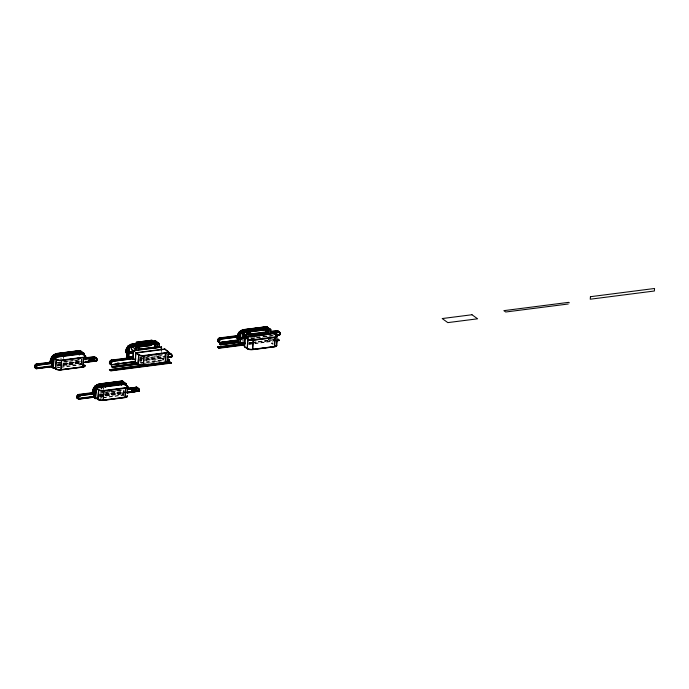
<?xml version="1.0" encoding="UTF-8"?>
<svg xmlns="http://www.w3.org/2000/svg" width="689" height="689" viewBox="0 0 689 689"><rect width="100%" height="100%" fill="white"/><g stroke="black" fill="none" stroke-linecap="round" stroke-linejoin="round"><path stroke-width="0.52" stroke-dasharray="3.44 2.58" d="M63.371 358.986L63.517 356.98M81.466 364.765L80.019 363.336L81.664 363.129M81.612 359.494L81.448 363.258M81.517 363.034L81.776 359.313L77.521 359.865M81.931 359.279L81.638 363.491L79.993 363.706M123.719 395.21L122.272 393.781L123.917 393.574M123.874 389.94L123.701 393.703M123.77 393.479L124.029 389.759M122.254 394.151L123.891 393.936L124.123 390.689M161.192 354.094L161.407 351.132M163.844 360.183L162.397 358.762L164.387 358.504L164.654 354.654M162.371 359.124L164.016 358.909L164.309 354.697M252.829 342.795L269.847 340.616L268.228 339.152M252.854 342.519L270.131 340.306L270.355 337.179M273.059 344.466L271.612 343.036L273.257 342.829M273.387 340.9L273.524 338.979M273.731 340.857L273.869 338.936M101.998 388.579L101.3 388.984M57.308 362.448L60.503 362.044M65.817 361.363L70.071 360.812M74.326 360.269L76.453 359.994M57.273 362.612L81.431 359.52M250.245 337.929L252.372 337.653M256.627 337.11L259.813 336.697M264.068 336.154L266.195 335.879M58.169 362.647L82.327 359.546M251.029 338.23L273.3 335.414M251.011 338.488L273.24 335.638M252.243 338.48L255.421 338.075M256.48 337.937L262.828 337.128M263.887 336.99L269.184 336.31M270.243 336.172L273.421 335.767M57.187 363.913L81.543 360.786M57.945 364.171L82.146 361.07M241.779 340.9L243.889 340.633M57.187 364.67L82.12 361.424M58.048 364.67L60.167 364.395M61.226 364.266L81.345 361.682M58.229 364.8L81.517 361.811M57.669 365.153L82.232 362.026M57.643 365.523L82.215 362.388M57.316 365.67L81.715 362.578M57.299 365.928L81.655 362.81M57.48 366.057L81.827 362.939M60.219 366.04L81.491 363.318M249.28 342.717L251.399 342.442M252.458 342.312L273.628 339.591M56.567 367.625L59.754 367.22M60.821 367.082L82.094 364.352M248.6 343.062L251.786 342.657M249.254 343.088L251.373 342.821M252.432 342.683L273.602 339.97M57.609 367.771L59.736 367.495M60.804 367.358L82.077 364.636M248.574 343.346L251.769 342.933M139.557 357.78L141.65 357.513M146.903 356.842L149.005 356.575M160.563 355.093L162.664 354.818M139.402 357.953L142.554 357.548M146.757 357.005L149.909 356.601M154.112 356.067L157.256 355.662M158.306 355.524L163.56 354.852M248.695 344.095L253.991 343.415M255.051 343.277L274.11 340.84M248.669 344.466L273.025 341.348M140.013 358.495L144.156 357.961M145.19 357.832L161.054 356.075L145.525 358.065M139.307 358.866L144.483 358.202M117.251 362.647L119.369 362.38M139.488 359.804L141.598 359.529M145.835 358.986L164.895 356.54L143.57 359.425M139.333 359.968L142.511 359.563M139.514 360.097L141.624 359.822M145.861 359.279L164.921 356.842M271.587 343.406L273.232 343.191M139.66 360.829L141.822 360.588M146.016 360.011L164.06 357.737M139.643 361.088L141.762 360.821M145.999 360.278L163.999 357.97M139.824 361.217L141.943 360.95M142.993 360.812L164.171 358.099M140.005 362.681L163.147 359.718M139.988 363.043L163.129 360.08M141.159 363.508L163.241 360.683M144.285 363.465L146.387 363.198M151.649 362.517L154.801 362.113M155.852 361.983L161.114 361.303M104.883 392.213L108.078 391.808M109.138 391.671L114.46 390.99M115.519 390.852L120.842 390.172M99.405 393.074L122.633 390.095M100.422 393.092L123.538 390.129M99.449 394.358L123.796 391.231M99.423 394.728L124.399 391.516M99.397 395.081L124.373 391.869M100.301 395.116L102.42 394.84M103.479 394.711L123.598 392.127M99.423 395.374L123.779 392.256M99.922 395.598L124.494 392.472M99.896 395.968L124.468 392.833M99.578 396.115L123.968 393.023M99.56 396.373L123.908 393.255M99.733 396.502L124.089 393.376M100.353 396.761L123.753 393.763M99.888 397.932L102.015 397.665M103.074 397.527L124.347 394.797M99.862 398.216L101.989 397.941M103.057 397.803L124.33 395.081M268.486 339.117L270.131 340.306M268.21 339.436L269.847 340.616M271.612 343.036L273.085 344.095M162.397 358.762L163.87 359.822M80.019 363.336L81.491 364.395M122.272 393.781L123.744 394.84M101.843 388.432A1.447 1.189 -57 0 1 100.956 388.889M103.677 388.32A3.307 2.696 -54.2 0 1 103.066 389.319M103.824 388.424A3.307 2.696 -54.2 0 1 103.316 389.285M102.058 388.45A1.447 1.197 -51.8 0 1 101.094 388.975M61.183 358.349A3.316 2.704 -54.2 0 1 60.46 359.253M61.149 358.728A3.316 2.704 -54.2 0 1 60.839 359.107"/><path stroke-width="1.03" d="M52.717 366.927L53.664 357.255L82.335 353.578L85.04 355.524A3.824 1.344 4 0 1 83.472 357.255L61.605 360.054A3.824 1.344 4 0 1 56.438 359.193L53.725 357.238L53.036 367.159M85.074 359.865L85.358 355.843L82.646 353.81M85.358 355.825L85.35 355.774A4.22 1.481 4 0 1 83.636 357.755L82.99 366.961M94.979 397.372L95.952 387.692M97.683 399.319L98.656 389.638M127.568 386.865L127.611 386.288L124.907 384.273M165.024 349.245L135.733 353.069L135.096 362.276L138.144 364.162A3.824 1.344 4 0 0 143.312 365.032L143.949 355.843L165.825 353.035A3.824 1.344 4 0 0 167.393 351.304L164.705 348.996L136.069 352.665L138.808 354.611A3.824 1.344 4 0 0 143.975 355.481L165.851 352.673A3.824 1.344 4 0 0 167.418 350.942M247.015 348.574L247.988 338.893A3.824 1.344 4 0 0 253.19 339.755L275.066 336.955A3.824 1.344 4 0 0 276.625 335.224L273.921 333.269L240.108 337.558M276.625 340.142L276.944 335.543L274.239 333.528M51.89 361.019L51.77 362.569L50.125 361.424A7.665 6.235 -54.2 0 1 57.368 353.397L79.967 350.503L83.257 352.871A1.094 0.896 -54.2 0 1 84.153 353.767L83.24 353.147L54.664 356.842L54.104 357.617L53.354 368.314L51.468 366.884L52.321 356.334M92.584 392.67L92.378 391.869A7.665 6.235 -54.2 0 1 99.621 383.842L122.229 380.948L125.51 383.317A1.094 0.896 -54.2 0 1 126.406 384.212L125.553 383.592L96.916 387.287L96.365 388.002L95.607 398.759L93.721 397.329L94.453 386.917A1.094 0.896 -54.2 0 1 95.487 385.771L123.874 382.128M157.574 342.967L156.989 342.304L128.223 346.076L127.069 357.195L128.705 358.383M79.812 350.684L57.204 353.578A7.364 5.994 -54.2 0 0 50.245 361.286L50.331 362.225M92.343 392.446L94.092 393.755L93.85 397.2M125.665 352.57L125.458 351.769A7.665 6.235 -54.2 0 1 132.701 343.742L155.301 340.848L158.591 343.217A1.094 0.896 -54.2 0 1 159.486 344.112L159.262 347.239M133.425 356.661L126.836 357.384L127.534 346.817A1.094 0.896 -54.2 0 1 128.567 345.671L156.946 342.028M237.042 338.342L236.956 337.403A7.364 5.994 -54.2 0 1 243.923 329.695L266.522 326.793M244.81 342.433L238.213 343.156L239.031 332.451M124.907 384.341L95.616 388.096L98.32 390.043A4.22 1.481 4 0 0 104.013 390.999L125.889 388.2A4.22 1.481 4 0 0 127.611 386.288L127.611 386.202M274.239 333.597L244.948 337.352L244.311 346.558L247.36 348.445A3.824 1.344 4 0 0 252.527 349.314L274.403 346.507A3.824 1.344 4 0 0 276.229 345.017M276.797 345.516L277.124 340.848M34.829 367.409L34.967 365.471A2.437 1.981 -54.2 0 1 35.931 364.412L51.632 362.397M34.958 366.763L36.465 368.236L52.347 366.203M36.465 368.236L34.51 366.47A2.437 1.981 -54.2 0 1 36.818 363.921L51.52 362.035M81.009 351.734L79.95 350.779L57.351 353.681A7.364 5.994 -54.2 0 0 50.392 361.389L51.994 363.129M82.249 352.553L81.595 351.967L52.95 355.688L51.735 366.849L53.113 368.072L53.837 357.651A1.094 0.896 -54.2 0 1 54.879 356.506L83.24 353.147M84.368 365.075A3.824 1.344 4 0 1 82.809 366.806L60.933 369.614A3.824 1.344 4 0 1 55.766 368.744L56.412 359.555L52.2 356.471A1.094 0.896 -54.2 0 1 53.234 355.326L81.612 351.683M60.933 369.614L61.579 360.425L83.447 357.617A3.824 1.344 4 0 0 85.014 355.886L82.31 353.939M63.371 356.876L63.517 354.869M63.655 354.973L63.517 356.98L63.707 355.007M79.14 354.861L79.287 352.846M79.287 354.956L79.424 352.949M79.881 352.665L81.293 352.208L82.017 353.026L79.881 352.665L80.63 353.199L79.898 352.38M77.09 397.854L77.22 395.917A2.437 1.981 -54.2 0 1 78.184 394.849L92.843 392.971M94.264 397.053L78.382 399.086L78.503 396.847A2.437 1.981 -54.2 0 1 79.468 395.779L95.177 393.763M95.013 396.606L78.718 398.681L76.772 396.916A2.437 1.981 -54.2 0 1 79.071 394.366L93.773 392.48M82.361 354.68L82.508 352.587M82.809 366.806L83.447 357.617M84.971 356.463L85.014 355.886M89.785 358.978L89.777 361.122L89.785 358.978L93.661 358.599L93.515 360.64L93.661 358.599M92.464 392.291L92.507 391.731A7.364 5.994 -54.2 0 1 99.466 384.023L122.065 381.12M123.064 382.025L122.211 381.224L99.604 384.126A7.364 5.994 -54.2 0 0 92.645 391.834L94.247 393.574M94.574 386.779L94.281 390.939A7.665 6.235 -54.2 0 1 99.242 385.444L95.332 385.943M96.494 360.648L84.833 362.397M124.364 384.979L124.485 382.86L123.917 382.404L95.271 386.098L94.72 386.813L93.988 397.295L95.366 398.518L96.098 388.096A1.094 0.896 -54.2 0 1 97.132 386.951L125.553 383.592M96.624 360.58L96.761 358.642A2.437 1.981 -54.2 0 0 95.935 357.806L85.479 359.141M95.289 397.605L95.986 387.683L124.588 384.023L127.293 385.969A3.824 1.344 4 0 1 125.734 387.7L103.858 390.499A3.824 1.344 4 0 1 98.691 389.638L95.986 387.683M126.991 395.899A3.824 1.344 4 0 1 125.062 397.252L103.186 400.059A3.824 1.344 4 0 1 98.019 399.189L98.665 390L94.453 386.917M101.016 387.976L101.145 386.176M103.186 400.059L103.832 390.87L125.708 388.062A3.824 1.344 4 0 0 127.267 386.331L124.588 384.023M105.632 387.321L105.77 385.315M109.517 363.551L109.895 361.587A2.437 1.981 -54.2 0 1 110.86 360.519L130.764 357.97M109.405 369.752L169.778 361.647L171.294 363.12L110.938 370.863L109.405 369.752L169.752 362.018L171.294 363.12M135.406 361.63L111.058 364.757L135.475 361.406M110.938 370.863L109.43 369.382M139.023 364.137L112.729 367.504L111.584 366.686L136.853 363.086M112.729 367.504L111.609 366.324M121.402 385.306L121.54 383.291M122.134 383.11L123.546 382.653L124.278 383.463L122.134 383.11L122.883 383.644L122.16 382.826M125.544 352.191L125.579 351.631M155.938 341.718L155.283 341.124L132.684 344.026A7.364 5.994 -54.2 0 0 125.725 351.734L127.327 353.474L133.709 352.656M123.073 397.269L123.081 397.2A3.385 1.189 4 0 0 123.331 397.234M124.649 384.703L124.761 383.032M125.424 352.329L127.164 353.655L126.922 357.1L133.451 356.377M127.654 346.679L127.362 350.839A7.665 6.235 -54.2 0 1 132.322 345.344L128.404 345.844M125.062 397.252L125.708 388.062M132.943 358.116L128.688 358.659L129.446 347.902L129.997 347.187L158.634 343.492L159.219 344.018L159.004 347.273M127.103 388.63L127.146 388.053M127.224 386.908L127.267 386.331M127.129 393.178L127.413 389.164M135.165 359.4L132.762 359.417L133.382 350.512L161.347 346.929L161.476 350.141M133.098 359.658L133.382 350.512M131.9 391.473L132.047 389.423C142.029 386.34 130.712 396.494 132.047 389.423M135.638 390.99L135.785 388.94M154.758 343.294L154.474 347.316L138.713 349.332L138.851 345.215M138.713 349.332L138.989 345.318M138.144 364.162L138.782 354.973L136.077 353.026M138.877 391.111L127.086 392.842M138.885 391.025L139.023 389.087A2.437 1.981 -54.2 0 0 138.188 388.251L127.732 389.586M167.41 355.86L167.091 360.45A4.22 1.481 4 0 1 165.369 362.362L143.493 365.196L144.087 355.627M154.474 347.316L154.62 343.191M155.214 343.01L156.627 342.554L157.35 343.372L155.214 343.01L155.964 343.544L155.232 342.726M155.326 348.376L155.662 343.596M155.464 348.479L155.8 343.69M155.731 348.445L156.067 343.665M156.903 347.557L155.878 346.817L155.783 348.126M157.247 347.747L157.514 343.923M157.514 347.532L157.807 343.346M161.14 349.9L161.347 346.929M165.825 353.035L165.188 362.225A3.824 1.344 4 0 0 167.108 360.872M165.369 362.362L165.963 352.846M167.349 351.881L167.393 351.304M167.694 351.838L167.728 351.209M169.528 360.226L168.409 359.047L169.528 360.226L167.427 360.502M171.423 356.756L168.228 357.427M171.561 356.695L171.69 354.757A2.437 1.981 -54.2 0 0 170.863 353.913L167.763 354.318M244.431 345.008L219.024 348.264L217.491 347.161L239.746 343.94M217.948 341.331L218.086 339.393A2.437 1.981 -54.2 0 1 219.05 338.325L236.852 336.043M238.299 340.116L219.24 342.562L238.368 339.884M219.024 348.264L217.517 346.791M238.695 342.622L220.816 344.913L219.67 344.087L238.627 341.305M220.816 344.913L219.696 343.733M267.418 327.628L266.66 326.896L244.061 329.798A7.364 5.994 -54.2 0 0 237.102 337.507L238.704 339.246L245.086 338.428M240.091 344.156L238.446 342.967L239.178 332.486L239.798 331.745L268.434 328.076L268.96 328.67L268.452 334.596C264.886 332.477 270.209 333.407 267.254 332.589M245.387 343.751L240.065 344.431L240.823 333.674L241.374 332.959L270.079 329.264L270.596 329.85L270.303 334.087M244.629 346.86L245.318 336.938L248.023 338.885M247.36 348.445L247.997 339.255L245.293 337.3M248.944 331.564L248.617 336.215L242.485 336.999L242.941 330.487L249.073 329.704M266.066 330.074L265.851 333.088L250.09 335.104L250.159 331.995M250.09 335.104L250.296 332.089M252.527 349.314L253.164 340.125L275.04 337.317A3.824 1.344 4 0 0 276.599 335.586L273.921 333.269M276.47 344.862A4.22 1.481 4 0 1 274.584 346.636L252.708 349.478L253.302 339.927M253.052 349.004L253.052 348.978A3.385 1.189 4 0 1 252.484 349.056M265.851 333.088L265.928 329.971M266.591 328.782L268.004 328.326L268.753 328.86L266.591 328.782L267.341 329.316M267.108 328.412L266.772 334.475M267.246 328.507L266.841 334.251L240.254 337.653M267.108 334.217L267.504 328.472M267.427 333.864L267.521 332.554M268.279 333.33L268.193 334.63L267.168 333.898M268.805 334.561L269.218 328.705M270.57 334.053L270.863 329.885A1.094 0.896 -54.2 0 0 269.967 328.989L266.686 326.62L244.078 329.514A7.665 6.235 -54.2 0 0 236.835 337.541L238.48 338.721L238.601 337.136M274.403 346.507L275.04 337.317M274.584 346.636L275.178 337.119M276.565 336.163L276.599 335.586M276.771 332.511L276.633 334.561L276.642 332.417L273.042 332.994M276.41 345.422L276.737 340.831M278.589 331.771L278.597 331.642A2.437 1.981 -54.2 0 0 277.77 330.798L270.467 331.736M279.613 334.561L276.418 335.233M279.743 334.501L279.88 332.563A2.437 1.981 -54.2 0 0 279.054 331.728L270.699 332.796M279.372 340.53L277.865 339.048L279.372 340.53L276.203 340.934M61.114 369.76L61.717 360.226M103.367 400.223L103.979 390.706M125.243 397.424L125.854 387.898M127.792 346.782L129.437 347.962L127.534 346.817M127.224 351.364L127.103 352.949L125.458 351.769M94.143 391.464L94.023 393.049L92.378 391.869M36.172 367.461L36.379 366.496M78.425 397.906L78.632 396.942M96.899 358.736L96.71 361.019L85.005 362.526M111.101 363.568L111.308 362.603M139.152 389.182L139.264 391.119L138.782 390.741M171.828 354.852L171.931 356.79L171.458 356.411M219.291 341.382L219.498 340.409M280.01 332.658L280.122 334.596L279.639 334.217M245.284 336.947L244.948 337.352L247.652 339.298A4.22 1.481 4 0 0 253.354 340.254L275.23 337.446A4.22 1.481 4 0 0 276.944 335.543L276.944 335.474M96.624 360.666L84.85 362.138M171.552 356.781L168.254 357.16M279.656 334.596L280.122 334.561L275.376 335.104M138.773 354.611L137.8 364.223L135.096 362.345M56.403 359.193L56.076 359.546L53.363 357.651L82.646 353.896M57.488 354.826L59.013 354.585L57.368 353.397M132.822 345.172L134.346 344.931L132.701 343.742M244.199 330.944L245.723 330.703L244.078 329.514M99.741 385.272L101.266 385.03L99.621 383.842M37.344 365.428L38.214 365.204M94.522 356.79L85.135 357.729M112.273 361.536L113.142 361.312M220.463 339.341L221.324 339.126M171.518 355.533L172 355.877A2.437 1.981 -54.2 0 0 170.019 353.879L168.469 352.768L169.451 352.897M277.633 330.703L270.355 331.375M79.597 395.874L80.467 395.65M136.775 387.235L127.387 388.174M132.538 343.923L155.146 341.029M239.169 332.554L240.814 333.734L238.911 332.589A1.094 0.896 -54.2 0 1 239.944 331.443L268.322 327.8M53.07 355.498L56.989 354.999A7.665 6.235 -54.2 0 0 52.028 360.493M239.781 331.616L243.699 331.116A7.665 6.235 -54.2 0 0 238.738 336.611M80.647 352.923L82.043 352.742M155.981 343.268L157.376 343.088M268.753 328.86L266.609 328.498M53.837 357.651L52.459 356.437M137.946 346.998L151.804 345.387L138.136 347.135M237.791 335.552L219.929 337.843A2.437 1.981 -54.2 0 0 217.629 340.392L217.87 341.572M244.095 334.742L247.248 334.337M249.34 334.07L266.152 331.917M244.207 335.104L246.309 334.837M249.461 334.432L266.264 332.279M138.567 349.237L154.336 347.213M249.943 335L265.713 332.985M217.948 339.298L217.629 340.392L219.18 341.503A2.437 1.981 -54.2 0 1 221.479 338.954L237.231 336.938M250.891 335.181L254.043 334.785M256.144 334.509L259.297 334.105M261.398 333.838L264.55 333.433M266.652 333.166L268.744 332.899M270.846 332.623L278.201 331.685A2.437 1.981 -54.2 0 1 280.19 333.683L279.7 333.338M237.085 337.102L220.325 339.246A2.437 1.981 -54.2 0 0 219.369 340.314L219.395 342.691L238.48 340.245M251.786 335.216L253.888 334.949M257.04 334.544L259.142 334.277M262.294 333.872L264.395 333.605M266.497 333.33L268.598 333.063M133.718 350.753L161.682 347.17M128.731 351.786L135.113 350.968M128.877 351.881L134.191 351.201M128.852 352.165L134.174 351.485M240.228 337.937L248.738 336.843M250.865 336.577L254.06 336.163M256.187 335.887L259.383 335.483M261.51 335.207L264.697 334.802M85.247 358.091L94.651 356.885A2.437 1.981 -54.2 0 1 95.478 357.72L95.47 357.918A2.437 1.981 -54.2 0 0 93.54 356.652L95.082 357.763A2.437 1.981 -54.2 0 1 97.071 359.77L96.589 359.417M274.144 334.217L276.306 333.976M274.17 334.509L276.28 334.243M52.183 366.737L36.276 368.77L36.061 367.59A2.437 1.981 -54.2 0 1 38.36 365.032L53.07 363.155M84.583 359.115L95.082 357.763M127.164 353.655L133.545 352.837M244.922 338.609L238.54 339.427L236.801 338.101M52.915 363.318L37.215 365.334A2.437 1.981 -54.2 0 0 36.25 366.402L36.129 368.641L52.011 366.608M276.599 335.362L279.768 334.957L279.191 334.535M88.95 359.839L94.247 359.158M88.924 360.209L94.221 359.529M88.907 360.571L94.247 359.925M88.752 360.735L94.049 360.054M88.933 360.864L94.221 360.183M219.67 344.087L238.601 341.658M36.491 367.866L52.373 365.833M85.195 361.622L96.839 360.132L85.169 361.992M220.842 344.56L238.721 342.261M36.147 368.382L52.071 366.376M238.299 342.872L244.681 342.054M238.446 342.967L244.828 342.149M128.55 357.884L111.747 360.037A2.437 1.981 -54.2 0 0 109.439 362.586L109.689 363.766M168.581 353.121L169.58 352.992A2.437 1.981 -54.2 0 1 170.416 353.827L170.364 354.49A2.437 1.981 -54.2 0 0 168.469 352.768M132.96 357.841L128.447 358.418L129.179 347.997A1.094 0.896 -54.2 0 1 130.212 346.851L158.573 343.492L155.283 341.124M245.405 343.475L239.824 344.19L240.556 333.769A1.094 0.896 -54.2 0 1 241.589 332.623L269.95 329.264L266.66 326.896M217.491 347.161L245.017 343.63M109.766 361.492L109.439 362.586L110.989 363.697A2.437 1.981 -54.2 0 1 113.289 361.148L133.253 358.59M167.918 354.146L170.019 353.879M133.098 358.754L112.143 361.441A2.437 1.981 -54.2 0 0 111.179 362.509L111.205 364.886L135.587 361.759M219.05 347.893L244.457 344.638M276.229 340.564L279.398 340.159M132.762 359.417L135.871 359.021M568.279 303.995L505.735 312.005L503.857 310.653L568.675 302.35L569.338 302.824M167.349 357.694L171.931 356.816L170.812 356.592M111.584 366.686L136.827 363.447M112.755 367.151L136.947 364.05M167.453 360.14L169.554 359.873M146.895 364.335L148.927 364.076M110.963 370.484L171.32 362.75M122.9 383.368L124.296 383.187M127.508 388.536L136.904 387.33A2.437 1.981 -54.2 0 1 137.74 388.165L137.679 388.958L137.602 388.071M94.445 397.183L78.529 399.215L78.313 398.035A2.437 1.981 -54.2 0 1 80.622 395.477L94.272 393.729M127.887 389.423L137.344 388.208A2.437 1.981 -54.2 0 1 139.324 390.215L138.842 389.862M132.176 389.518L135.914 389.044M132.271 390.146L136.5 389.604M131.763 390.568L136.474 389.974M131.737 390.93L136.5 390.37M132.073 391.042L136.301 390.499M132.245 391.171L136.482 390.629M78.744 398.311L95.039 396.244M126.595 392.205L139.1 390.577L127.422 392.437M78.4 398.828L94.324 396.821M127.103 392.584L139.264 391.085L127.267 392.971M34.726 367.659L34.838 365.377M76.979 398.104L77.09 395.822M278.055 331.848L279.183 331.822M218.913 338.23L219.929 337.843L221.479 338.954M169.864 354.043L170.993 354.017M94.936 357.935L96.064 357.901M110.731 360.425L111.747 360.037L113.289 361.148M35.794 364.309L36.818 363.921L38.36 365.032M137.189 388.381L138.325 388.346M78.055 394.754L79.071 394.366L80.622 395.477M217.698 341.365L219.291 342.597M34.579 367.444L36.172 368.675M76.841 397.889L78.425 399.12M109.835 363.603L109.379 363.456L111.101 364.782M278.201 331.685L276.659 330.574A2.437 1.981 -54.2 0 1 278.545 331.753L278.468 331.547M279.458 333.373L279.941 333.717A2.153 1.757 -54.2 0 0 278.184 331.952L276.633 330.832A2.153 1.757 -54.2 0 1 278.244 331.71M279.398 334.243L279.88 334.596M279.303 334.346L279.786 334.69M267.72 327.852L270.863 329.885L267.573 327.516A1.094 0.896 -54.2 0 0 266.686 326.62M244.061 329.798L245.706 330.978A7.364 5.994 -54.2 0 0 238.747 338.687L237.102 337.507M239.944 331.443L241.572 332.908L239.927 331.719M238.179 343.001L240.065 344.431M217.819 341.236L219.438 342.424M156.756 342.373L157.273 342.743M157.471 342.889L159.486 344.112L156.196 341.744A1.094 0.896 -54.2 0 0 155.301 340.848M164.705 348.996L167.728 351.261A4.22 1.481 4 0 1 166.015 353.173L144.139 355.972A4.22 1.481 4 0 1 138.437 355.016L135.845 352.811L135.414 362.578L138.119 364.524A3.824 1.344 4 0 0 143.286 365.394M171.268 355.567L171.75 355.912A2.153 1.757 -54.2 0 0 169.994 354.137L168.452 353.026A2.153 1.757 -54.2 0 1 170.2 354.439M171.208 356.437L171.69 356.79M171.122 356.54L171.604 356.885M156.145 346.782L157.17 347.523M132.684 344.026L134.329 345.206A7.364 5.994 -54.2 0 0 127.362 352.914L125.725 351.734M128.567 345.671L130.187 347.135L128.55 345.947M126.802 357.229L128.688 358.659M109.629 363.43L111.256 364.619M137.344 388.208L135.793 387.097A2.437 1.981 -54.2 0 1 137.783 388.966M96.339 359.451L96.822 359.796A2.153 1.757 -54.2 0 0 95.065 358.03L93.523 356.919A2.153 1.757 -54.2 0 1 95.194 357.961M138.592 389.896L139.075 390.241A2.153 1.757 -54.2 0 0 137.326 388.475L135.776 387.356A2.153 1.757 -54.2 0 1 137.533 388.949M96.52 360.295L96.684 361.027L96.167 360.692M96.279 360.33L96.761 360.674M138.532 390.775L139.014 391.119M96.184 360.425L96.675 360.769M138.446 390.87L138.928 391.214M138.231 390.99L138.799 391.119M79.95 350.779L84.153 353.767M122.211 381.224L126.406 384.212M82.344 352.69L83.886 353.801M124.399 382.989L126.139 384.247M57.351 353.681L58.996 354.861A7.364 5.994 -54.2 0 0 54.267 357.462M99.604 384.126L101.249 385.306A7.364 5.994 -54.2 0 0 94.29 393.014L92.645 391.834M53.234 355.326L54.853 356.79L53.217 355.602M95.487 385.771L97.115 387.235L95.47 386.047M94.72 386.882L96.357 388.062M50.392 361.389L52.028 362.569A7.364 5.994 -54.2 0 1 52.975 359.322M50.082 361.983L51.83 363.31M55.766 368.744L52.717 366.841L55.74 369.106A3.824 1.344 4 0 0 60.908 369.976L82.783 367.177A3.824 1.344 4 0 0 84.42 365.497M98.019 399.189L94.97 397.286L97.993 399.551A3.824 1.344 4 0 0 103.161 400.421L125.036 397.622A3.824 1.344 4 0 0 127 396.33M77.185 397.579L78.718 398.681M34.7 367.315L36.319 368.512M76.953 397.76L78.58 398.948M83.584 357.402L61.76 360.554A4.22 1.481 4 0 1 56.067 359.598L55.421 368.787A4.22 1.481 4 0 0 61.114 369.743L82.99 366.944A4.22 1.481 4 0 0 84.713 365.032M244.311 346.61L247.334 348.806A3.824 1.344 4 0 0 252.501 349.676L274.377 346.868A3.824 1.344 4 0 0 276.255 345.447M137.8 364.274L137.8 364.24A4.22 1.481 4 0 0 143.493 365.161M170.278 353.733L170.321 354.456M122.229 380.948A1.094 0.896 -54.2 0 1 123.116 381.844M100.146 384.824A3.316 2.704 -54.2 0 1 101.705 384.419M100.56 384.789A3.316 2.704 -54.2 0 1 101.679 384.522M99.905 387.657A1.447 1.197 -51.8 0 1 102.316 386.762A1.447 1.189 -57 0 0 101.507 386.176M103.832 390.87A3.824 1.344 4 0 1 98.665 390M127.129 395.607A4.22 1.481 4 0 1 125.252 397.389L103.376 400.188A4.22 1.481 4 0 1 97.674 399.232M143.949 355.843A3.824 1.344 4 0 1 138.782 354.973M167.082 361.234A3.824 1.344 4 0 1 165.162 362.595M163.956 362.095A3.385 1.189 4 0 1 163.706 362.156M61.579 360.425A3.824 1.344 4 0 1 56.412 359.555M61.657 355.877A3.307 2.696 -54.2 0 1 61.717 356.558M56.136 356.394A3.307 2.696 -54.2 0 1 56.412 355.817M57.661 354.516A3.307 2.696 -54.2 0 1 59.443 353.974M57.497 357.246A1.447 1.197 -51.8 0 1 58.453 355.851M61.622 355.438A3.307 2.696 -54.2 0 1 61.855 356.54M56.119 356.988A3.307 2.696 -54.2 0 1 56.627 355.808M58.031 354.473A3.307 2.696 -54.2 0 1 59.581 354.077M57.643 357.246A1.447 1.197 -51.8 0 1 58.841 355.868M79.967 350.503A1.094 0.896 -54.2 0 1 80.863 351.399M136.732 345.525A3.316 2.704 -54.2 0 1 135.845 349.556A3.316 2.704 -54.2 0 1 132.073 350.038A3.316 2.704 -54.2 0 1 131.728 346.162M132.934 344.879A3.316 2.704 -54.2 0 1 134.768 344.319M134.028 348.772A1.447 1.197 -51.8 0 0 134.932 346.231A1.447 1.197 -51.8 0 1 134.174 348.875M132.831 347.592A1.447 1.197 -51.8 0 1 133.752 346.214M136.827 345.525A3.307 2.696 -54.2 0 1 136.026 349.616A3.307 2.696 -54.2 0 1 132.202 350.107A3.307 2.696 -54.2 0 1 131.961 346.154M133.365 344.819A3.307 2.696 -54.2 0 1 134.915 344.422M136.81 345.508A3.316 2.704 -54.2 0 1 136.172 349.461M132.968 347.687A1.447 1.197 -51.8 0 1 134.14 346.222M253.164 340.125A3.824 1.344 4 0 1 247.997 339.255M252.708 349.444A4.22 1.481 4 0 1 247.015 348.488M247.153 331.728A2.145 1.74 -54.2 0 1 247.058 334.441A2.145 1.74 -54.2 0 1 244.483 335.061A2.145 1.74 -54.2 0 1 244.216 332.434M248.083 331.71A2.937 2.394 -54.2 0 1 245.628 336.043A2.937 2.394 -54.2 0 1 243.45 332.477M244.965 332.176A1.447 1.171 -54.2 0 1 246.851 332.839A1.447 1.171 -54.2 0 1 245.163 334.561A1.447 1.171 -54.2 0 1 244.655 332.486M168.452 354.611L168.443 356.756L168.452 354.611M590.43 296.701L590.249 299.215L654.378 290.999L654.55 288.484L590.43 296.701M151.968 340.228L136.198 342.252L151.968 340.228M471.974 314.744L442.183 318.559L447.824 322.616L477.606 318.8L471.974 314.744M221.462 339.221L219.912 338.101A2.153 1.757 -54.2 0 0 217.879 340.357L219.421 341.477A2.153 1.757 -54.2 0 1 221.462 339.221M113.272 361.406L111.73 360.295A2.153 1.757 -54.2 0 0 109.689 362.552L111.239 363.663A2.153 1.757 -54.2 0 1 113.272 361.406M38.343 365.299L36.793 364.188A2.153 1.757 -54.2 0 0 34.76 366.445L36.31 367.556A2.153 1.757 -54.2 0 1 38.343 365.299M80.596 395.744L79.054 394.633A2.153 1.757 -54.2 0 0 77.013 396.881L78.563 398.001A2.153 1.757 -54.2 0 1 80.596 395.744M246.094 334.518A1.447 1.171 -54.2 0 0 246.602 332.167A1.447 1.171 -54.2 0 0 244.483 333.261A1.447 1.171 -54.2 0 0 246.094 334.518"/></g></svg>
